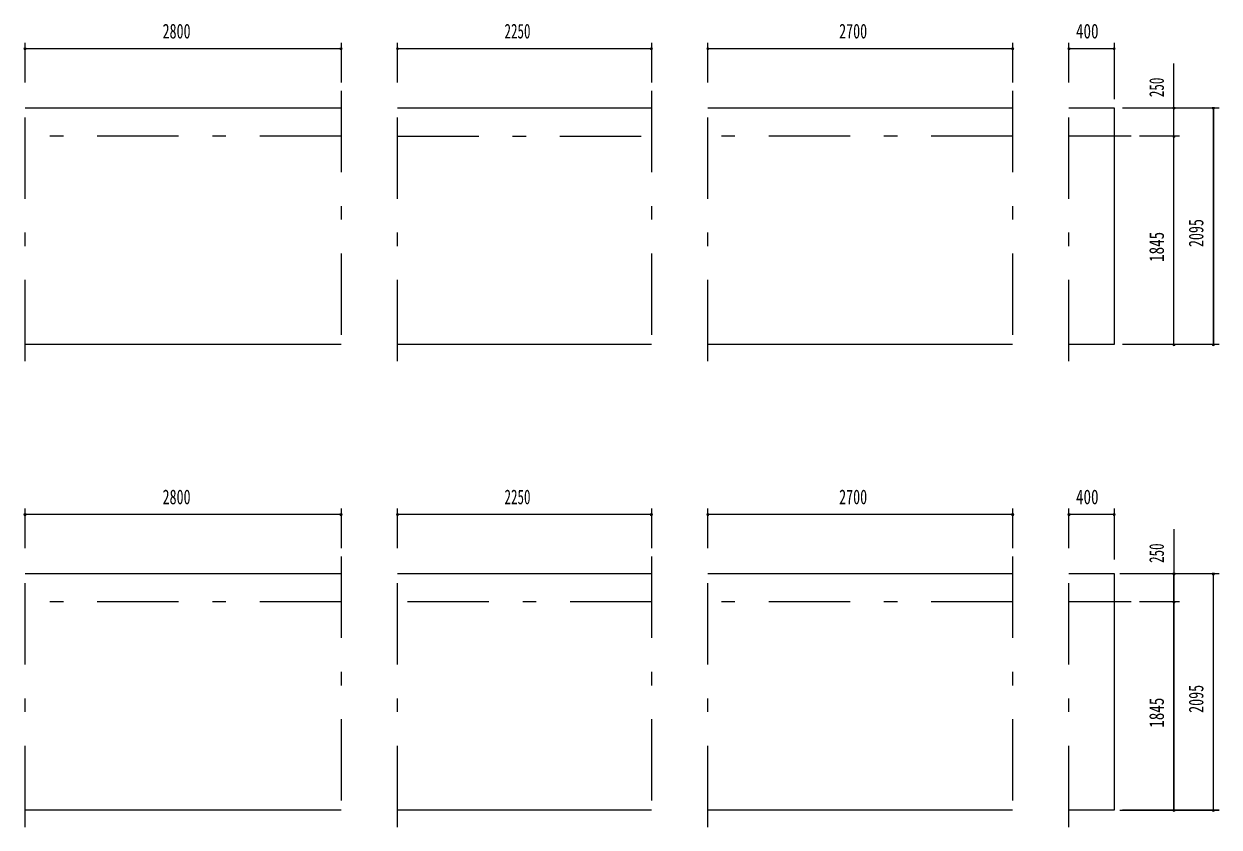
# Model space of a CAD drawing. Units: millimetres, scale not verified. Extents: x -25342 to 25343, y -10500 to 10500.
# Drawn here: x -16494 to -5904, y -7705 to -592 of the extents above; entities that cross this region are included whole.
import ezdxf
from ezdxf.enums import TextEntityAlignment as Align

# ---------------------------------------------------------------- set-up
doc = ezdxf.new("R2010")
doc.units = ezdxf.units.MM
doc.header["$LTSCALE"] = 60
doc.linetypes.add('USER3', pattern=[24, 12, -5, 2, -5])
for name, color, linetype, lineweight in [('0-2_1-05BOLD', 7, 'Continuous', 18), ('0-3_1-25CENTER', 3, 'USER3', 18), ('0-5_1-55DIM', 3, 'Continuous', 18)]:
    doc.layers.add(name, color=color, linetype=linetype, lineweight=lineweight)
doc.styles.add('ＭＳ ゴシック', font='')
doc.styles.get('ＭＳ ゴシック').set_extended_font_data('MS Gothic')

msp = doc.modelspace()

# ---------------------------------------------------------------- linework, layer by layer
at = {"layer": '0-2_1-05BOLD'}
for p, q in [((-16484.13, -1335.33), (-13684.13, -1335.33)), ((-13184.13, -1335.33), (-10934.13, -1335.33)), ((-10434.13, -1335.33), (-7734.13, -1335.33)), ((-7234.13, -1335.33), (-6834.14, -1335.33)), ((-13684.13, -3430.33), (-16484.13, -3430.33)), ((-10934.13, -3430.33), (-13184.13, -3430.33)), ((-7734.13, -3430.33), (-10434.13, -3430.33)), ((-16484.13, -5460.33), (-13684.13, -5460.33)), ((-13184.13, -5460.33), (-10934.13, -5460.33)), ((-10434.13, -5460.33), (-7734.13, -5460.33)), ((-7234.13, -5460.33), (-6834.14, -5460.33)), ((-13684.13, -7555.33), (-16484.13, -7555.33)), ((-10934.13, -7555.33), (-13184.13, -7555.33)), ((-7734.13, -7555.33), (-10434.13, -7555.33))]:
    msp.add_line(p, q, dxfattribs=at)
for points in [[(-6834.14, -1335.33), (-6834.14, -3430.33), (-7234.13, -3430.33)], [(-6834.14, -5460.33), (-6834.14, -7555.33), (-7234.13, -7555.33)]]:
    msp.add_lwpolyline(points, dxfattribs=at)
at = {"layer": '0-3_1-25CENTER'}
for p, q in [((-16484.13, -3580.33), (-16484.13, -1185.33)), ((-13684.13, -1185.33), (-13684.13, -3580.33)), ((-13184.13, -3580.33), (-13184.13, -1185.33)), ((-10934.13, -1185.33), (-10934.13, -3580.33)), ((-10434.13, -3580.33), (-10434.13, -1185.33)), ((-7734.13, -1185.33), (-7734.13, -3580.33)), ((-7234.13, -3580.33), (-7234.13, -1185.33)), ((-13684.13, -1585.33), (-16484.13, -1585.33)), ((-13184.13, -1585.33), (-10934.13, -1585.33)), ((-7734.13, -1585.33), (-10434.13, -1585.33)), ((-6684.13, -1585.33), (-7234.13, -1585.33)), ((-16484.13, -7705.33), (-16484.13, -5310.33)), ((-13684.13, -5310.33), (-13684.13, -7705.33)), ((-13184.13, -7705.33), (-13184.13, -5310.33)), ((-10934.13, -5310.33), (-10934.13, -7705.33)), ((-10434.13, -7705.33), (-10434.13, -5310.33)), ((-7734.13, -5310.33), (-7734.13, -7705.33)), ((-7234.13, -7705.33), (-7234.13, -5310.33)), ((-13684.13, -5710.33), (-16484.13, -5710.33)), ((-10934.13, -5710.33), (-13184.13, -5710.33)), ((-7734.13, -5710.33), (-10434.13, -5710.33)), ((-6684.14, -5710.33), (-7234.13, -5710.33))]:
    msp.add_line(p, q, dxfattribs=at)
at = {"layer": '0-5_1-55DIM'}
for p, q in [((-16474.13, -810.33), (-16494.13, -810.33)), ((-16484.13, -1110.33), (-16484.13, -760.33)), ((-16484.13, -810.33), (-13684.13, -810.33)), ((-16484.13, -810.33), (-13684.13, -810.33)), ((-13674.13, -810.33), (-13694.13, -810.33)), ((-13684.13, -760.33), (-13684.13, -1110.33)), ((-13174.13, -810.33), (-13194.13, -810.33)), ((-13184.13, -1110.33), (-13184.13, -760.33)), ((-13184.13, -810.33), (-10934.13, -810.33)), ((-13184.13, -810.33), (-10934.13, -810.33)), ((-10924.13, -810.33), (-10944.13, -810.33)), ((-10934.13, -760.33), (-10934.13, -1110.33)), ((-10424.13, -810.33), (-10444.13, -810.33)), ((-10434.13, -1110.33), (-10434.13, -760.33)), ((-10434.13, -810.33), (-7734.13, -810.33)), ((-10434.13, -810.33), (-7734.13, -810.33)), ((-7724.13, -810.33), (-7744.13, -810.33)), ((-7734.13, -760.33), (-7734.13, -1110.33)), ((-7224.13, -810.33), (-7244.13, -810.33)), ((-7234.13, -1110.33), (-7234.13, -760.33)), ((-7234.13, -810.33), (-6834.14, -810.33)), ((-7234.13, -810.33), (-6834.14, -810.33)), ((-6824.14, -810.33), (-6844.14, -810.33)), ((-6834.14, -760.33), (-6834.14, -1260.33)), ((-6304.13, -3430.33), (-6304.13, -942.83)), ((-6759.13, -1335.33), (-5904.13, -1335.33)), ((-6294.14, -1335.33), (-6314.14, -1335.33)), ((-6294.13, -1335.33), (-6314.13, -1335.33)), ((-6304.14, -1585.33), (-6304.14, -1335.33)), ((-5944.14, -1335.33), (-5964.14, -1335.33)), ((-5944.13, -1335.33), (-5964.13, -1335.33)), ((-5954.14, -3430.33), (-5954.14, -1335.33)), ((-5954.13, -1335.33), (-5954.13, -3430.33)), ((-6254.14, -1585.33), (-6609.13, -1585.33)), ((-6294.14, -1585.33), (-6314.14, -1585.33)), ((-6294.13, -1585.33), (-6314.13, -1585.33)), ((-6304.14, -3430.33), (-6304.14, -1585.33)), ((-5904.13, -3430.33), (-6759.13, -3430.33)), ((-6294.14, -3430.33), (-6314.14, -3430.33)), ((-6294.13, -3430.33), (-6314.13, -3430.33)), ((-5944.14, -3430.33), (-5964.14, -3430.33)), ((-5944.13, -3430.33), (-5964.13, -3430.33)), ((-16474.13, -4935.33), (-16494.13, -4935.33)), ((-16484.13, -5235.33), (-16484.13, -4885.33)), ((-16484.13, -4935.33), (-13684.13, -4935.33)), ((-16484.13, -4935.33), (-13684.13, -4935.33)), ((-13674.13, -4935.33), (-13694.13, -4935.33)), ((-13684.13, -4885.33), (-13684.13, -5235.33)), ((-13174.13, -4935.33), (-13194.13, -4935.33)), ((-13184.13, -5235.33), (-13184.13, -4885.33)), ((-13184.13, -4935.33), (-10934.13, -4935.33)), ((-13184.13, -4935.33), (-10934.13, -4935.33)), ((-10924.13, -4935.33), (-10944.13, -4935.33)), ((-10934.13, -4885.33), (-10934.13, -5235.33)), ((-10424.13, -4935.33), (-10444.13, -4935.33)), ((-10434.13, -5235.33), (-10434.13, -4885.33)), ((-10434.13, -4935.33), (-7734.13, -4935.33)), ((-10434.13, -4935.33), (-7734.13, -4935.33)), ((-7724.13, -4935.33), (-7744.13, -4935.33)), ((-7734.13, -4885.33), (-7734.13, -5235.33)), ((-7224.13, -4935.33), (-7244.13, -4935.33)), ((-7234.13, -5235.33), (-7234.13, -4885.33)), ((-7234.13, -4935.33), (-6834.14, -4935.33)), ((-7234.13, -4935.33), (-6834.14, -4935.33)), ((-6824.14, -4935.33), (-6844.14, -4935.33)), ((-6834.14, -4885.33), (-6834.14, -5335.33)), ((-6304.14, -5067.83), (-6304.14, -7555.33)), ((-6784.14, -5460.33), (-5904.14, -5460.33)), ((-6294.14, -5460.33), (-6314.14, -5460.33)), ((-6304.14, -5710.33), (-6304.14, -5460.33)), ((-5944.14, -5460.33), (-5964.14, -5460.33)), ((-5954.14, -7555.33), (-5954.14, -5460.33)), ((-6254.14, -5710.33), (-6609.14, -5710.33)), ((-6294.14, -5710.33), (-6314.14, -5710.33)), ((-6304.14, -7555.33), (-6304.14, -5710.33)), ((-6784.14, -7555.33), (-5904.14, -7555.33)), ((-5904.14, -7555.33), (-6759.14, -7555.33)), ((-6294.14, -7555.33), (-6314.14, -7555.33)), ((-5944.14, -7555.33), (-5964.14, -7555.33)), ((-5944.14, -7555.33), (-5964.14, -7555.33))]:
    msp.add_line(p, q, dxfattribs=at)
for centre in [(-16484.13, -810.33), (-13684.13, -810.33), (-13184.13, -810.33), (-10934.13, -810.33), (-10434.13, -810.33), (-7734.13, -810.33), (-7234.13, -810.33), (-6834.14, -810.33), (-6304.14, -1335.33), (-6304.13, -1335.33), (-5954.14, -1335.33), (-5954.13, -1335.33), (-6304.14, -1585.33), (-6304.13, -1585.33), (-6304.14, -3430.33), (-6304.13, -3430.33), (-5954.14, -3430.33), (-5954.13, -3430.33), (-16484.13, -4935.33), (-13684.13, -4935.33), (-13184.13, -4935.33), (-10934.13, -4935.33), (-10434.13, -4935.33), (-7734.13, -4935.33), (-7234.13, -4935.33), (-6834.14, -4935.33), (-6304.14, -5460.33), (-5954.14, -5460.33), (-6304.14, -5710.33), (-6304.14, -7555.33), (-5954.14, -7555.33), (-5954.14, -7555.33)]:
    msp.add_arc(centre, 10, 180, 0, dxfattribs=at)

# ---------------------------------------------------------------- texts
at = {"layer": '0-5_1-55DIM', "color": 7, "style": 'ＭＳ ゴシック'}
for s, width, p in [('2800', 0.7, (-15265.4, -760.33)), ('2250', 0.65, (-12235.82, -760.33)), ('2700', 0.7, (-9270.73, -760.33)), ('400', 0.75, (-7171.76, -760.33)), ('2800', 0.7, (-15265.4, -4885.33)), ('2250', 0.65, (-12235.81, -4885.33)), ('2700', 0.7, (-9270.73, -4885.33)), ('400', 0.75, (-7171.76, -4885.33))]:
    msp.add_text(s, height=130.2, dxfattribs=dict(at, width=width)).set_placement(p, align=Align.BOTTOM_LEFT)
for s, width, p in [('250', 0.65, (-6354.14, -1240.91)), ('2095', 0.7, (-6004.14, -2568.84)), ('1845', 0.75, (-6354.14, -2700.06)), ('250', 0.65, (-6354.14, -5365.91)), ('2095', 0.7, (-6004.14, -6693.84)), ('1845', 0.75, (-6354.14, -6825.06))]:
    msp.add_text(s, height=130.2, rotation=90, dxfattribs=dict(at, width=width)).set_placement(p, align=Align.BOTTOM_LEFT)

doc.saveas('drawing.dxf')
